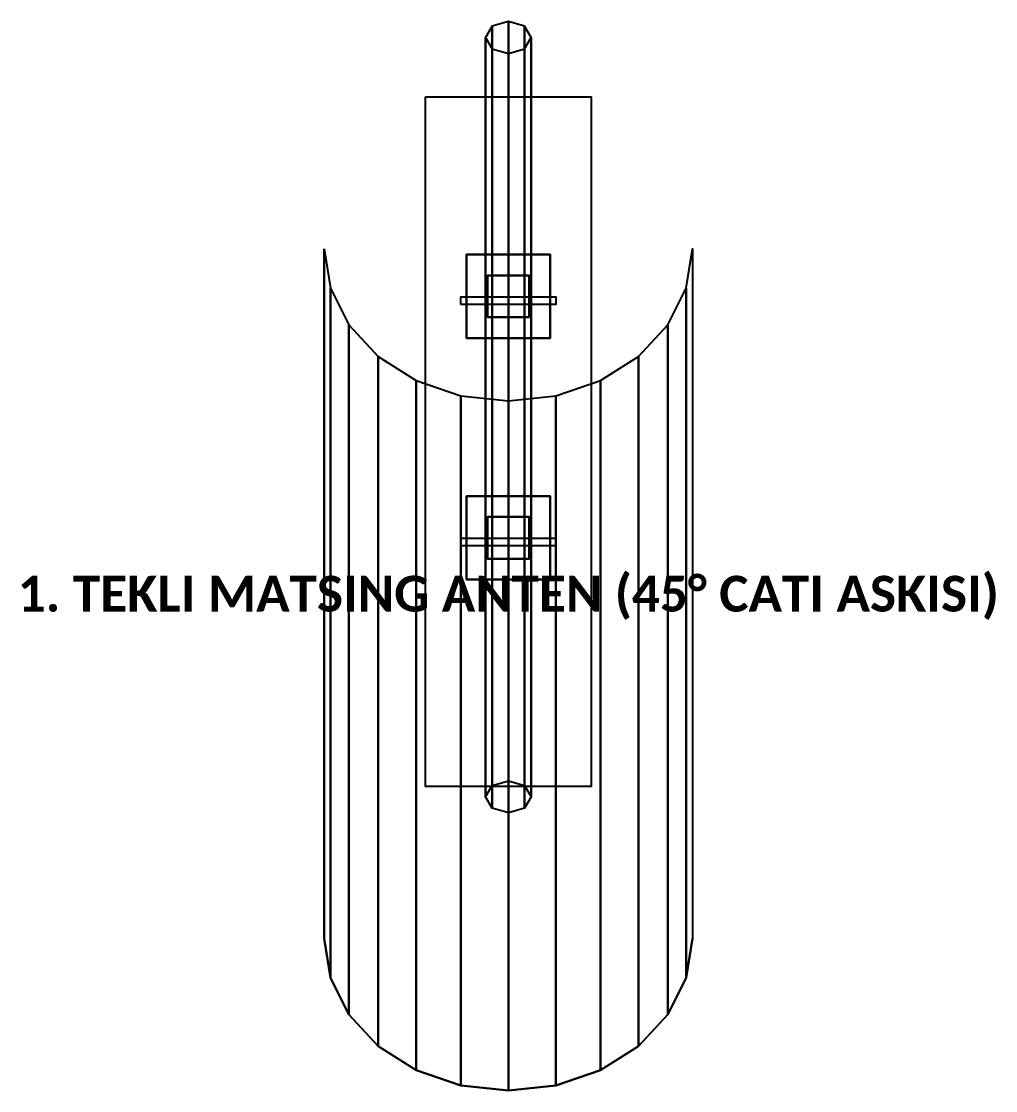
# Model space of a CAD drawing. Header units: metres. Extents: x -14.8 to 20, y -0.8 to 1.1.
# Drawn here: x -14.816 to -13.183, y -0.833 to 0.959 of the extents above; entities that cross this region are included whole.
import ezdxf
from ezdxf.enums import TextEntityAlignment as Align

# ---------------------------------------------------------------- set-up
doc = ezdxf.new("R2010")
doc.units = ezdxf.units.M
for name, color, linetype in [('CELIK_KIRIS_KOLON', 9, 'CONTINUOUS'), ('EKP_MATSING_ANTEN', 2, 'CONTINUOUS'), ('METIN_BILGI', 7, 'CONTINUOUS'), ('MONTAJ_BORULARI', 2, 'CONTINUOUS')]:
    doc.layers.add(name, color=color, linetype=linetype)
doc.styles.get("Standard").update_dxf_attribs({"font": 'calibrib.ttf'})

msp = doc.modelspace()

# ---------------------------------------------------------------- linework, layer by layer
at = {"layer": 'CELIK_KIRIS_KOLON'}
for p, q in [((-14, 0.8471, -0.309), (-14, -0.309, 0.8471)), ((-13.93, 0.5683, 0.0337), (-14.07, 0.5683, 0.0337)), ((-14.07, 0.5683, 0.0337), (-14.07, 0.4283, 0.0337)), ((-13.93, 0.5683, 0.1537), (-14.07, 0.5683, 0.1537)), ((-14.07, 0.5683, 0.1537), (-14.07, 0.4283, 0.1537)), ((-14.07, 0.5683, 0.0337), (-14.07, 0.5683, 0.1537)), ((-13.93, 0.4283, 0.0337), (-13.93, 0.5683, 0.0337)), ((-13.93, 0.4283, 0.1537), (-13.93, 0.5683, 0.1537)), ((-13.93, 0.5683, 0.0337), (-13.93, 0.5683, 0.1537)), ((-14.07, 0.4283, 0.0337), (-13.93, 0.4283, 0.0337)), ((-14.07, 0.4283, 0.1537), (-13.93, 0.4283, 0.1537)), ((-14.07, 0.4283, 0.0337), (-14.07, 0.4283, 0.1537)), ((-13.93, 0.4283, 0.0337), (-13.93, 0.4283, 0.1537)), ((-13.93, 0.1637, 0.4383), (-14.07, 0.1637, 0.4383)), ((-14.07, 0.1637, 0.4383), (-14.07, 0.0237, 0.4383)), ((-13.93, 0.1637, 0.5583), (-14.07, 0.1637, 0.5583)), ((-14.07, 0.1637, 0.5583), (-14.07, 0.0237, 0.5583)), ((-14.07, 0.1637, 0.4383), (-14.07, 0.1637, 0.5583)), ((-13.93, 0.0237, 0.4383), (-13.93, 0.1637, 0.4383)), ((-13.93, 0.0237, 0.5583), (-13.93, 0.1637, 0.5583)), ((-13.93, 0.1637, 0.4383), (-13.93, 0.1637, 0.5583)), ((-14.07, 0.0237, 0.4383), (-13.93, 0.0237, 0.4383)), ((-14.07, 0.0237, 0.5583), (-13.93, 0.0237, 0.5583)), ((-14.07, 0.0237, 0.4383), (-14.07, 0.0237, 0.5583)), ((-13.93, 0.0237, 0.4383), (-13.93, 0.0237, 0.5583))]:
    msp.add_line(p, q, dxfattribs=at)
for points in [[(-14.1388, 0.833, -0.3231), (-13.8612, 0.833, -0.3231), (-13.8612, -0.3231, 0.833), (-14.1388, -0.3231, 0.833)], [(-14.07, 0.4283, 0.0337), (-13.93, 0.4283, 0.0337), (-13.93, 0.5683, 0.0337), (-14.07, 0.5683, 0.0337)], [(-14.07, 0.4283, 0.1537), (-13.93, 0.4283, 0.1537), (-13.93, 0.5683, 0.1537), (-14.07, 0.5683, 0.1537)], [(-14.07, 0.5683, 0.0337), (-13.93, 0.5683, 0.0337), (-13.93, 0.5683, 0.1537), (-14.07, 0.5683, 0.1537)], [(-14.07, 0.4283, 0.0337), (-14.07, 0.5683, 0.0337), (-14.07, 0.5683, 0.1537), (-14.07, 0.4283, 0.1537)], [(-13.93, 0.4283, 0.0337), (-13.93, 0.5683, 0.0337), (-13.93, 0.5683, 0.1537), (-13.93, 0.4283, 0.1537)], [(-14.08, 0.4855, 0.0243), (-13.92, 0.4855, 0.0243), (-13.92, 0.497, 0.1489), (-14.08, 0.497, 0.1489)], [(-14.07, 0.4283, 0.0337), (-13.93, 0.4283, 0.0337), (-13.93, 0.4283, 0.1537), (-14.07, 0.4283, 0.1537)], [(-14.07, 0.0237, 0.4383), (-13.93, 0.0237, 0.4383), (-13.93, 0.1637, 0.4383), (-14.07, 0.1637, 0.4383)], [(-14.07, 0.0237, 0.5583), (-13.93, 0.0237, 0.5583), (-13.93, 0.1637, 0.5583), (-14.07, 0.1637, 0.5583)], [(-14.07, 0.1637, 0.4383), (-13.93, 0.1637, 0.4383), (-13.93, 0.1637, 0.5583), (-14.07, 0.1637, 0.5583)], [(-14.07, 0.0237, 0.4383), (-14.07, 0.1637, 0.4383), (-14.07, 0.1637, 0.5583), (-14.07, 0.0237, 0.5583)], [(-13.93, 0.0237, 0.4383), (-13.93, 0.1637, 0.4383), (-13.93, 0.1637, 0.5583), (-13.93, 0.0237, 0.5583)], [(-14.08, 0.0809, 0.4289), (-13.92, 0.0809, 0.4289), (-13.92, 0.0923, 0.5535), (-14.08, 0.0923, 0.5535)], [(-14.07, 0.0237, 0.4383), (-13.93, 0.0237, 0.4383), (-13.93, 0.0237, 0.5583), (-14.07, 0.0237, 0.5583)]]:
    msp.add_3dface(points, dxfattribs=at)
at = {"layer": 'EKP_MATSING_ANTEN'}
for p, q in [((-14.3085, 0.5781, -0.5781), (-14.298, 0.5121, -0.644)), ((-14.3085, 0.5781, -0.5781), (-14.3085, -0.5781, 0.5781)), ((-13.702, 0.5121, -0.644), (-13.6915, 0.5781, -0.5781)), ((-14.298, 0.5121, -0.644), (-14.2672, 0.4506, -0.7055)), ((-14.298, 0.5121, -0.644), (-14.298, -0.644, 0.5121)), ((-13.7328, 0.4506, -0.7055), (-13.702, 0.5121, -0.644)), ((-13.702, 0.5121, -0.644), (-13.702, -0.644, 0.5121)), ((-14.2672, 0.4506, -0.7055), (-14.2181, 0.3978, -0.7583)), ((-14.2672, 0.4506, -0.7055), (-14.2672, -0.7055, 0.4506)), ((-13.7819, 0.3978, -0.7583), (-13.7328, 0.4506, -0.7055)), ((-13.7328, 0.4506, -0.7055), (-13.7328, -0.7055, 0.4506)), ((-14.2181, 0.3978, -0.7583), (-14.1542, 0.3573, -0.7988)), ((-14.2181, 0.3978, -0.7583), (-14.2181, -0.7583, 0.3978)), ((-13.8458, 0.3573, -0.7988), (-13.7819, 0.3978, -0.7583)), ((-13.7819, 0.3978, -0.7583), (-13.7819, -0.7583, 0.3978)), ((-14.1542, 0.3573, -0.7988), (-14.0798, 0.3318, -0.8243)), ((-14.1542, 0.3573, -0.7988), (-14.1542, -0.7988, 0.3573)), ((-13.9202, 0.3318, -0.8243), (-13.8458, 0.3573, -0.7988)), ((-13.8458, 0.3573, -0.7988), (-13.8458, -0.7988, 0.3573)), ((-14.0798, 0.3318, -0.8243), (-14, 0.3231, -0.833)), ((-14.0798, 0.3318, -0.8243), (-14.0798, -0.8243, 0.3318)), ((-14, 0.3231, -0.833), (-13.9202, 0.3318, -0.8243)), ((-14, 0.3231, -0.833), (-14, -0.833, 0.3231)), ((-13.9202, 0.3318, -0.8243), (-13.9202, -0.8243, 0.3318)), ((-14.3085, -0.5781, 0.5781), (-14.298, -0.644, 0.5121)), ((-13.702, -0.644, 0.5121), (-13.6915, -0.5781, 0.5781)), ((-14.298, -0.644, 0.5121), (-14.2672, -0.7055, 0.4506)), ((-13.7328, -0.7055, 0.4506), (-13.702, -0.644, 0.5121)), ((-14.2672, -0.7055, 0.4506), (-14.2181, -0.7583, 0.3978)), ((-13.7819, -0.7583, 0.3978), (-13.7328, -0.7055, 0.4506)), ((-14.2181, -0.7583, 0.3978), (-14.1542, -0.7988, 0.3573)), ((-13.8458, -0.7988, 0.3573), (-13.7819, -0.7583, 0.3978)), ((-14.1542, -0.7988, 0.3573), (-14.0798, -0.8243, 0.3318)), ((-13.9202, -0.8243, 0.3318), (-13.8458, -0.7988, 0.3573)), ((-14.0798, -0.8243, 0.3318), (-14, -0.833, 0.3231)), ((-14, -0.833, 0.3231), (-13.9202, -0.8243, 0.3318))]:
    msp.add_line(p, q, dxfattribs=at)
for points in [[(-14.3085, 0.5781, -0.5781), (-14.298, 0.5121, -0.644), (-14.298, -0.644, 0.5121), (-14.3085, -0.5781, 0.5781)], [(-13.702, 0.5121, -0.644), (-13.6915, 0.5781, -0.5781), (-13.6915, -0.5781, 0.5781), (-13.702, -0.644, 0.5121)], [(-14.298, 0.5121, -0.644), (-14.2672, 0.4506, -0.7055), (-14.2672, -0.7055, 0.4506), (-14.298, -0.644, 0.5121)], [(-13.7328, 0.4506, -0.7055), (-13.702, 0.5121, -0.644), (-13.702, -0.644, 0.5121), (-13.7328, -0.7055, 0.4506)], [(-14.2672, 0.4506, -0.7055), (-14.2181, 0.3978, -0.7583), (-14.2181, -0.7583, 0.3978), (-14.2672, -0.7055, 0.4506)], [(-13.7819, 0.3978, -0.7583), (-13.7328, 0.4506, -0.7055), (-13.7328, -0.7055, 0.4506), (-13.7819, -0.7583, 0.3978)], [(-14.2181, 0.3978, -0.7583), (-14.1542, 0.3573, -0.7988), (-14.1542, -0.7988, 0.3573), (-14.2181, -0.7583, 0.3978)], [(-13.8458, 0.3573, -0.7988), (-13.7819, 0.3978, -0.7583), (-13.7819, -0.7583, 0.3978), (-13.8458, -0.7988, 0.3573)], [(-14.1542, 0.3573, -0.7988), (-14.0798, 0.3318, -0.8243), (-14.0798, -0.8243, 0.3318), (-14.1542, -0.7988, 0.3573)], [(-13.9202, 0.3318, -0.8243), (-13.8458, 0.3573, -0.7988), (-13.8458, -0.7988, 0.3573), (-13.9202, -0.8243, 0.3318)], [(-14.0798, 0.3318, -0.8243), (-14, 0.3231, -0.833), (-14, -0.833, 0.3231), (-14.0798, -0.8243, 0.3318)], [(-14, 0.3231, -0.833), (-13.9202, 0.3318, -0.8243), (-13.9202, -0.8243, 0.3318), (-14, -0.833, 0.3231)]]:
    msp.add_3dface(points, dxfattribs=at)
at = {"layer": 'MONTAJ_BORULARI'}
for p, q in [((-13.965, 0.5333, 0.0937), (-14.035, 0.5333, 0.0937)), ((-14.035, 0.5333, 0.0937), (-14.035, 0.4633, 0.0937)), ((-13.965, 0.5333, 2.4), (-14.035, 0.5333, 2.4)), ((-14.035, 0.5333, 2.4), (-14.035, 0.4633, 2.4)), ((-14.035, 0.5333, 0.0937), (-14.035, 0.5333, 2.4)), ((-13.965, 0.4633, 0.0937), (-13.965, 0.5333, 0.0937)), ((-13.965, 0.4633, 2.4), (-13.965, 0.5333, 2.4)), ((-13.965, 0.5333, 0.0937), (-13.965, 0.5333, 2.4)), ((-14.035, 0.4633, 0.0937), (-13.965, 0.4633, 0.0937)), ((-14.035, 0.4633, 2.4), (-13.965, 0.4633, 2.4)), ((-14.035, 0.4633, 0.0937), (-14.035, 0.4633, 2.4)), ((-13.965, 0.4633, 0.0937), (-13.965, 0.4633, 2.4)), ((-13.965, 0.1287, 0.4983), (-14.035, 0.1287, 0.4983)), ((-14.035, 0.1287, 0.4983), (-14.035, 0.0587, 0.4983)), ((-13.965, 0.1287, 2.4), (-14.035, 0.1287, 2.4)), ((-14.035, 0.1287, 2.4), (-14.035, 0.0587, 2.4)), ((-14.035, 0.1287, 0.4983), (-14.035, 0.1287, 2.4)), ((-13.965, 0.0587, 0.4983), (-13.965, 0.1287, 0.4983)), ((-13.965, 0.0587, 2.4), (-13.965, 0.1287, 2.4)), ((-13.965, 0.1287, 0.4983), (-13.965, 0.1287, 2.4)), ((-14.035, 0.0587, 0.4983), (-13.965, 0.0587, 0.4983)), ((-14.035, 0.0587, 2.4), (-13.965, 0.0587, 2.4)), ((-14.035, 0.0587, 0.4983), (-14.035, 0.0587, 2.4)), ((-13.965, 0.0587, 0.4983), (-13.965, 0.0587, 2.4))]:
    msp.add_line(p, q, dxfattribs=at)
for points in [[(-14.0269, 0.9514, -0.3214), (-14.0381, 0.9324, -0.3404), (-14.0381, -0.3404, 0.9324), (-14.0269, -0.3214, 0.9514)], [(-14, 0.9593, -0.3135), (-14.0269, 0.9514, -0.3214), (-14.0269, -0.3214, 0.9514), (-14, -0.3135, 0.9593)], [(-13.9731, 0.9514, -0.3214), (-14, 0.9593, -0.3135), (-14, -0.3135, 0.9593), (-13.9731, -0.3214, 0.9514)], [(-13.9619, 0.9324, -0.3404), (-13.9731, 0.9514, -0.3214), (-13.9731, -0.3214, 0.9514), (-13.9619, -0.3404, 0.9324)], [(-14.0381, 0.9324, -0.3404), (-14.0269, 0.9133, -0.3595), (-14.0269, -0.3595, 0.9133), (-14.0381, -0.3404, 0.9324)], [(-13.9731, 0.9133, -0.3595), (-13.9619, 0.9324, -0.3404), (-13.9619, -0.3404, 0.9324), (-13.9731, -0.3595, 0.9133)], [(-14.0269, 0.9133, -0.3595), (-14, 0.9055, -0.3673), (-14, -0.3673, 0.9055), (-14.0269, -0.3595, 0.9133)], [(-14, 0.9055, -0.3673), (-13.9731, 0.9133, -0.3595), (-13.9731, -0.3595, 0.9133), (-14, -0.3673, 0.9055)], [(-14.035, 0.4633, 0.0937), (-13.965, 0.4633, 0.0937), (-13.965, 0.5333, 0.0937), (-14.035, 0.5333, 0.0937)], [(-14.035, 0.4633, 2.4), (-13.965, 0.4633, 2.4), (-13.965, 0.5333, 2.4), (-14.035, 0.5333, 2.4)], [(-14.035, 0.5333, 0.0937), (-13.965, 0.5333, 0.0937), (-13.965, 0.5333, 2.4), (-14.035, 0.5333, 2.4)], [(-14.035, 0.4633, 0.0937), (-14.035, 0.5333, 0.0937), (-14.035, 0.5333, 2.4), (-14.035, 0.4633, 2.4)], [(-13.965, 0.4633, 0.0937), (-13.965, 0.5333, 0.0937), (-13.965, 0.5333, 2.4), (-13.965, 0.4633, 2.4)], [(-14.035, 0.4633, 0.0937), (-13.965, 0.4633, 0.0937), (-13.965, 0.4633, 2.4), (-14.035, 0.4633, 2.4)], [(-14.035, 0.0587, 0.4983), (-13.965, 0.0587, 0.4983), (-13.965, 0.1287, 0.4983), (-14.035, 0.1287, 0.4983)], [(-14.035, 0.0587, 2.4), (-13.965, 0.0587, 2.4), (-13.965, 0.1287, 2.4), (-14.035, 0.1287, 2.4)], [(-14.035, 0.1287, 0.4983), (-13.965, 0.1287, 0.4983), (-13.965, 0.1287, 2.4), (-14.035, 0.1287, 2.4)], [(-14.035, 0.0587, 0.4983), (-14.035, 0.1287, 0.4983), (-14.035, 0.1287, 2.4), (-14.035, 0.0587, 2.4)], [(-13.965, 0.0587, 0.4983), (-13.965, 0.1287, 0.4983), (-13.965, 0.1287, 2.4), (-13.965, 0.0587, 2.4)], [(-14.035, 0.0587, 0.4983), (-13.965, 0.0587, 0.4983), (-13.965, 0.0587, 2.4), (-14.035, 0.0587, 2.4)]]:
    msp.add_3dface(points, dxfattribs=at)

# ---------------------------------------------------------------- texts
at = {"layer": 'METIN_BILGI'}
msp.add_text('1. TEKLI MATSING ANTEN (45° CATI ASKISI)', height=0.06, dxfattribs=at).set_placement((-14, 0), align=Align.MIDDLE_CENTER)

doc.saveas('drawing.dxf')
